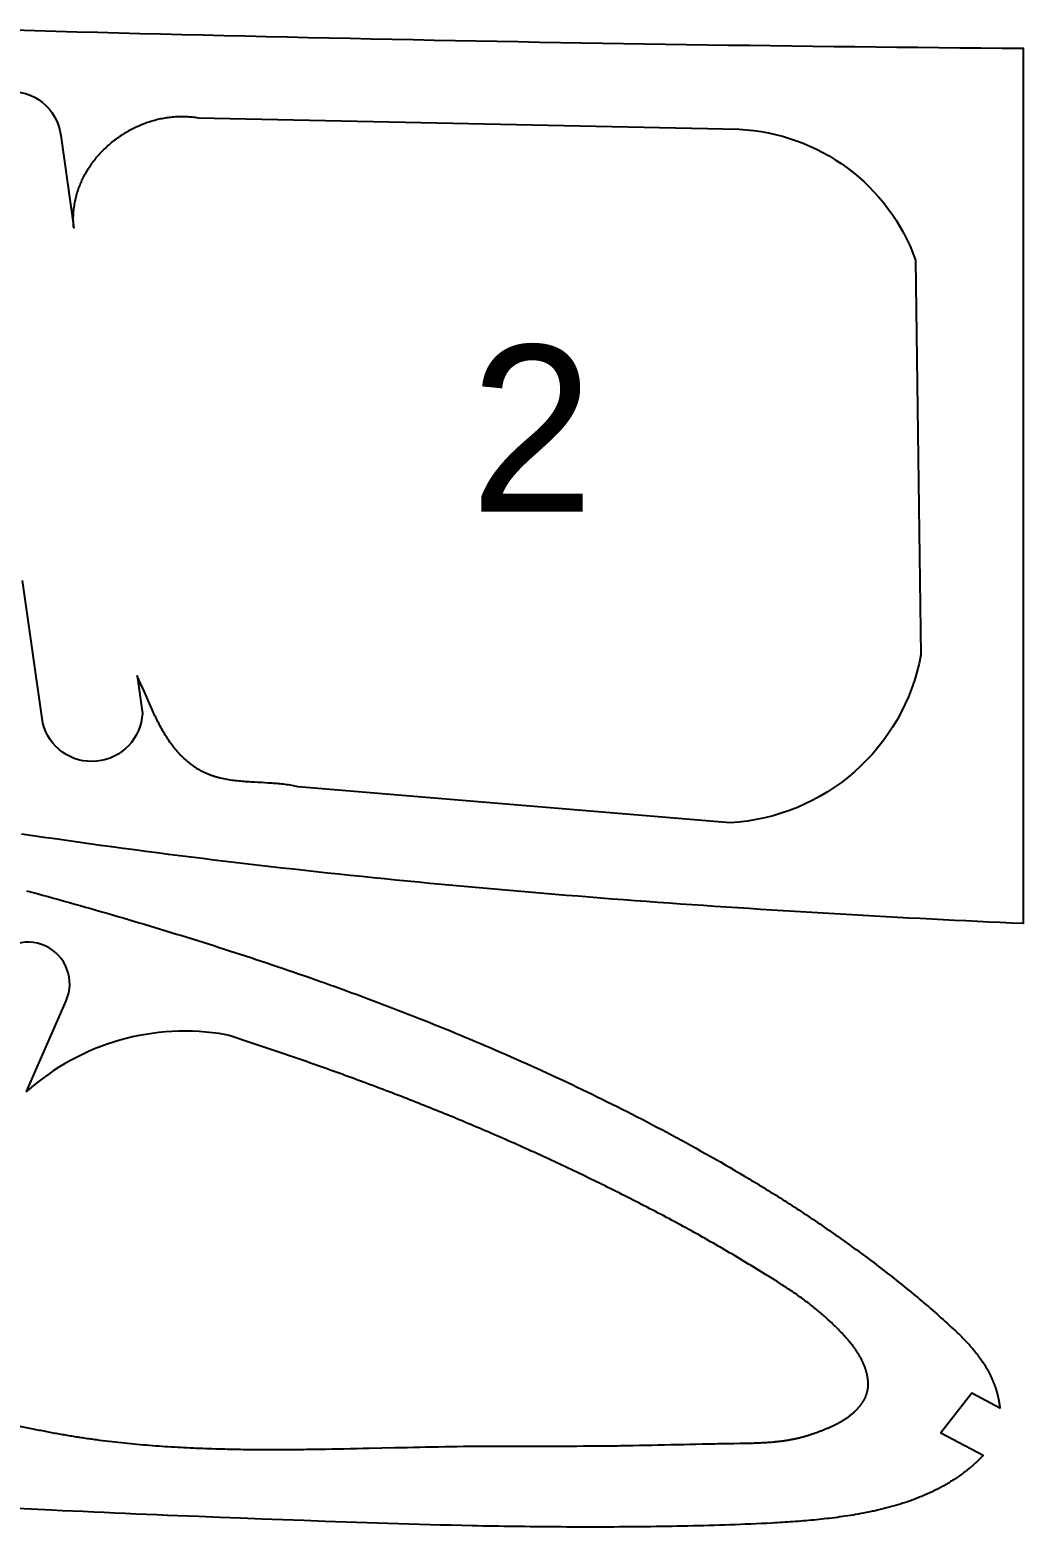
# Model space of a CAD drawing. Header units: millimetres. Extents: x 106 to 1096, y 85 to 181.
# Drawn here: x 542 to 601.7, y 85.9 to 176 of the extents above; entities that cross this region are included whole.
import ezdxf

# ---------------------------------------------------------------- set-up
doc = ezdxf.new("R2010")
doc.units = ezdxf.units.MM
doc.styles.add('样式_4', font='txt', dxfattribs={"height": 10})

msp = doc.modelspace()

# ---------------------------------------------------------------- linework, layer by layer
at = {"color": 40, "linetype": 'Continuous', "lineweight": 25, "true_color": 0xffa600}
for points in [[(541.044, 175.978), (542.308, 175.943), (543.573, 175.908), (544.837, 175.874), (546.101, 175.84), (547.365, 175.807), (548.63, 175.774), (549.894, 175.742), (551.158, 175.71), (552.422, 175.679), (553.686, 175.648), (554.951, 175.618), (556.215, 175.589), (557.479, 175.56), (558.743, 175.531), (560.008, 175.503), (561.272, 175.476), (562.536, 175.449), (563.801, 175.422), (565.065, 175.397), (566.329, 175.371), (567.594, 175.346), (568.858, 175.322), (570.122, 175.298), (571.387, 175.275), (572.651, 175.253), (573.916, 175.23), (575.18, 175.209), (576.445, 175.188), (577.71, 175.167), (578.974, 175.147), (580.239, 175.127), (581.504, 175.108), (582.768, 175.09), (584.033, 175.072), (585.298, 175.054), (586.563, 175.037), (587.828, 175.021), (589.093, 175.005), (590.358, 174.99), (591.623, 174.975), (592.888, 174.961), (594.153, 174.947), (595.418, 174.933), (596.683, 174.921), (597.949, 174.908), (599.214, 174.897), (600.479, 174.885), (601.745, 174.875), (601.745, 122.229), (601.058, 122.261), (600.371, 122.293), (599.684, 122.326), (598.998, 122.359), (598.311, 122.392), (597.624, 122.426), (596.937, 122.461), (596.25, 122.496), (595.564, 122.531), (594.877, 122.567), (594.19, 122.604), (593.504, 122.641), (592.817, 122.679), (592.13, 122.717), (591.444, 122.755), (590.757, 122.795), (590.071, 122.835), (589.384, 122.875), (588.698, 122.916), (588.011, 122.958), (587.325, 123), (586.639, 123.043), (585.952, 123.086), (585.266, 123.131), (584.58, 123.175), (583.894, 123.221), (583.208, 123.267), (582.521, 123.313), (581.835, 123.361), (581.149, 123.409), (580.463, 123.457), (579.778, 123.507), (579.092, 123.557), (578.406, 123.608), (577.72, 123.659), (577.035, 123.711), (576.349, 123.764), (575.663, 123.818), (574.978, 123.872), (574.292, 123.928), (573.607, 123.983), (572.922, 124.04), (572.236, 124.098), (571.551, 124.156), (570.866, 124.215), (570.181, 124.275), (569.496, 124.335), (568.811, 124.397), (568.126, 124.459), (567.441, 124.522), (566.757, 124.586), (566.072, 124.651), (565.388, 124.716), (564.703, 124.783), (564.019, 124.85), (563.334, 124.918), (562.65, 124.987), (561.966, 125.058), (561.282, 125.128), (560.598, 125.2), (559.914, 125.273), (559.231, 125.347), (558.547, 125.422), (557.863, 125.497), (557.18, 125.574), (556.497, 125.651), (555.814, 125.73), (555.131, 125.809), (554.448, 125.89), (553.765, 125.972), (553.082, 126.054), (552.4, 126.138), (551.717, 126.222), (551.035, 126.308), (550.353, 126.395), (549.67, 126.483), (548.989, 126.571), (548.307, 126.661), (547.625, 126.752), (546.944, 126.844), (546.262, 126.937), (545.581, 127.031), (544.9, 127.126), (544.219, 127.223), (543.538, 127.32), (542.858, 127.418), (542.177, 127.518), (541.497, 127.618)], [(541.807, 124.212), (542.13, 124.124), (542.454, 124.035), (542.777, 123.947), (543.1, 123.857), (543.423, 123.768), (543.746, 123.678), (544.069, 123.588), (544.392, 123.497), (544.715, 123.406), (545.037, 123.315), (545.36, 123.223), (545.682, 123.131), (546.005, 123.039), (546.327, 122.946), (546.649, 122.852), (546.971, 122.759), (547.293, 122.665), (547.615, 122.571), (547.936, 122.476), (548.258, 122.381), (548.579, 122.285), (548.901, 122.189), (549.222, 122.093), (549.543, 121.996), (549.864, 121.899), (550.185, 121.802), (550.505, 121.704), (550.826, 121.606), (551.146, 121.507), (551.467, 121.408), (551.787, 121.308), (552.107, 121.208), (552.427, 121.108), (552.747, 121.007), (553.067, 120.906), (553.386, 120.804), (553.706, 120.702), (554.025, 120.599), (554.344, 120.496), (554.663, 120.393), (554.982, 120.289), (555.3, 120.184), (555.619, 120.079), (555.937, 119.973), (556.255, 119.867), (556.573, 119.761), (556.891, 119.654), (557.208, 119.546), (557.525, 119.438), (557.843, 119.329), (558.16, 119.22), (558.477, 119.11), (558.793, 119), (559.11, 118.889), (559.426, 118.777), (559.742, 118.665), (560.058, 118.553), (560.373, 118.44), (560.689, 118.326), (561.004, 118.211), (561.319, 118.097), (561.634, 117.981), (561.948, 117.865), (562.263, 117.748), (562.577, 117.631), (562.891, 117.513), (563.204, 117.394), (563.518, 117.275), (563.831, 117.155), (564.144, 117.034), (564.457, 116.913), (564.769, 116.791), (565.081, 116.669), (565.393, 116.546), (565.705, 116.422), (566.016, 116.298), (566.327, 116.173), (566.638, 116.047), (566.949, 115.921), (567.259, 115.794), (567.57, 115.667), (567.879, 115.538), (568.189, 115.409), (568.498, 115.28), (568.807, 115.15), (569.116, 115.019), (569.425, 114.887), (569.733, 114.755), (570.041, 114.622), (570.348, 114.488), (570.656, 114.354), (570.963, 114.219), (571.269, 114.084), (571.576, 113.947), (571.882, 113.81), (572.188, 113.673), (572.493, 113.534), (572.798, 113.395), (573.103, 113.255), (573.407, 113.115), (573.712, 112.974), (574.016, 112.832), (574.319, 112.689), (574.622, 112.546), (574.925, 112.402), (575.228, 112.257), (575.53, 112.111), (575.831, 111.965), (576.133, 111.818), (576.434, 111.671), (576.735, 111.522), (577.035, 111.373), (577.335, 111.223), (577.635, 111.072), (577.934, 110.921), (578.233, 110.768), (578.531, 110.615), (578.829, 110.462), (579.127, 110.307), (579.424, 110.152), (579.721, 109.996), (580.017, 109.839), (580.313, 109.681), (580.609, 109.523), (580.904, 109.364), (581.199, 109.204), (581.493, 109.043), (581.787, 108.881), (582.08, 108.719), (582.373, 108.555), (582.666, 108.391), (582.958, 108.227), (583.249, 108.061), (583.54, 107.894), (583.831, 107.727), (584.121, 107.558), (584.411, 107.389), (584.7, 107.219), (584.988, 107.048), (585.276, 106.876), (585.42, 106.789), (585.563, 106.703), (585.707, 106.616), (585.85, 106.528), (585.993, 106.441), (586.136, 106.353), (586.279, 106.265), (586.421, 106.177), (586.564, 106.089), (586.706, 106), (586.848, 105.911), (586.99, 105.822), (587.132, 105.733), (587.273, 105.643), (587.415, 105.553), (587.556, 105.462), (587.697, 105.372), (587.838, 105.281), (587.979, 105.19), (588.119, 105.099), (588.26, 105.007), (588.4, 104.915), (588.54, 104.823), (588.68, 104.73), (588.819, 104.637), (588.959, 104.544), (589.098, 104.451), (589.237, 104.357), (589.376, 104.263), (589.514, 104.169), (589.653, 104.074), (589.791, 103.979), (589.929, 103.884), (590.067, 103.789), (590.204, 103.693), (590.342, 103.597), (590.479, 103.501), (590.616, 103.404), (590.753, 103.308), (590.89, 103.21), (591.026, 103.113), (591.162, 103.015), (591.298, 102.917), (591.434, 102.819), (591.57, 102.72), (591.705, 102.622), (591.84, 102.522), (591.975, 102.423), (592.11, 102.323), (592.245, 102.223), (592.379, 102.123), (592.513, 102.022), (592.647, 101.921), (592.781, 101.82), (592.915, 101.719), (593.048, 101.617), (593.181, 101.515), (593.314, 101.413), (593.447, 101.31), (593.579, 101.207), (593.712, 101.104), (593.844, 101.001), (593.976, 100.897), (594.107, 100.793), (594.239, 100.688), (594.37, 100.584), (594.5, 100.479), (594.631, 100.373), (594.761, 100.268), (594.891, 100.162), (595.021, 100.055), (595.151, 99.949), (595.28, 99.842), (595.409, 99.735), (595.537, 99.627), (595.666, 99.519), (595.794, 99.411), (595.921, 99.302), (596.049, 99.193), (596.176, 99.083), (596.302, 98.974), (596.429, 98.864), (596.555, 98.753), (596.68, 98.642), (596.806, 98.531), (596.931, 98.419), (597.055, 98.307), (597.179, 98.195), (597.303, 98.082), (597.427, 97.969), (597.55, 97.855), (597.672, 97.741), (597.733, 97.684), (597.793, 97.626), (597.854, 97.568), (597.914, 97.51), (597.973, 97.451), (598.033, 97.392), (598.092, 97.333), (598.151, 97.274), (598.209, 97.214), (598.268, 97.154), (598.325, 97.093), (598.383, 97.032), (598.44, 96.971), (598.496, 96.909), (598.552, 96.847), (598.608, 96.785), (598.663, 96.721), (598.718, 96.658), (598.772, 96.594), (598.825, 96.529), (598.878, 96.464), (598.931, 96.398), (598.983, 96.332), (599.034, 96.265), (599.084, 96.197), (599.134, 96.129), (599.184, 96.061), (599.233, 95.991), (599.28, 95.921), (599.328, 95.85), (599.374, 95.779), (599.42, 95.707), (599.465, 95.634), (599.509, 95.56), (599.553, 95.485), (599.574, 95.448), (599.596, 95.41), (599.617, 95.372), (599.637, 95.334), (599.658, 95.296), (599.678, 95.257), (599.699, 95.218), (599.718, 95.18), (599.738, 95.14), (599.758, 95.101), (599.777, 95.062), (599.796, 95.022), (599.815, 94.983), (599.833, 94.943), (599.851, 94.903), (599.869, 94.862), (599.887, 94.822), (599.905, 94.782), (599.922, 94.741), (599.939, 94.7), (599.955, 94.659), (599.972, 94.618), (599.988, 94.577), (600.004, 94.536), (600.019, 94.495), (600.035, 94.453), (600.049, 94.412), (600.064, 94.37), (600.078, 94.328), (600.093, 94.287), (600.106, 94.245), (600.12, 94.203), (600.133, 94.161), (600.146, 94.118), (600.158, 94.076), (600.17, 94.034), (600.182, 93.992), (600.193, 93.949), (600.205, 93.907), (600.215, 93.864), (600.226, 93.822), (600.236, 93.779), (600.246, 93.737), (600.255, 93.694), (600.264, 93.651), (600.273, 93.609), (600.281, 93.566), (600.289, 93.523), (600.296, 93.481), (600.304, 93.438), (600.31, 93.395), (600.317, 93.353), (600.323, 93.31), (600.328, 93.267), (600.334, 93.224), (600.338, 93.182), (600.343, 93.139), (600.347, 93.097), (598.662, 93.982), (596.8, 91.598), (599.352, 90.257), (599.324, 90.227), (599.297, 90.197), (599.269, 90.167), (599.242, 90.137), (599.213, 90.107), (599.185, 90.078), (599.128, 90.019), (599.07, 89.961), (599.011, 89.904), (598.951, 89.848), (598.891, 89.791), (598.83, 89.736), (598.768, 89.681), (598.706, 89.627), (598.643, 89.573), (598.58, 89.52), (598.516, 89.468), (598.452, 89.416), (598.387, 89.365), (598.322, 89.314), (598.257, 89.264), (598.191, 89.215), (598.125, 89.166), (598.06, 89.118), (597.993, 89.071), (597.927, 89.024), (597.861, 88.977), (597.794, 88.932), (597.727, 88.886), (597.66, 88.842), (597.592, 88.798), (597.525, 88.754), (597.457, 88.711), (597.389, 88.669), (597.321, 88.627), (597.253, 88.586), (597.184, 88.545), (597.116, 88.505), (597.047, 88.466), (596.978, 88.426), (596.909, 88.388), (596.839, 88.35), (596.77, 88.312), (596.7, 88.275), (596.63, 88.238), (596.56, 88.202), (596.489, 88.167), (596.419, 88.132), (596.348, 88.097), (596.277, 88.063), (596.206, 88.029), (596.135, 87.996), (596.063, 87.963), (595.992, 87.931), (595.92, 87.899), (595.848, 87.867), (595.776, 87.836), (595.703, 87.806), (595.631, 87.776), (595.558, 87.746), (595.485, 87.717), (595.412, 87.688), (595.339, 87.659), (595.266, 87.631), (595.192, 87.603), (595.119, 87.576), (595.045, 87.549), (594.971, 87.523), (594.897, 87.496), (594.822, 87.471), (594.748, 87.445), (594.673, 87.42), (594.598, 87.395), (594.523, 87.371), (594.448, 87.347), (594.373, 87.323), (594.297, 87.3), (594.222, 87.277), (594.146, 87.254), (594.07, 87.232), (593.994, 87.21), (593.918, 87.189), (593.842, 87.167), (593.766, 87.146), (593.69, 87.126), (593.613, 87.105), (593.536, 87.085), (593.46, 87.065), (593.383, 87.046), (593.306, 87.027), (593.229, 87.008), (593.152, 86.99), (593.075, 86.971), (592.997, 86.953), (592.92, 86.936), (592.843, 86.918), (592.765, 86.901), (592.688, 86.884), (592.61, 86.868), (592.532, 86.852), (592.454, 86.835), (592.299, 86.804), (592.143, 86.774), (591.987, 86.745), (591.831, 86.716), (591.674, 86.689), (591.518, 86.662), (591.361, 86.637), (591.205, 86.612), (591.048, 86.588), (590.891, 86.565), (590.734, 86.543), (590.578, 86.521), (590.421, 86.5), (590.264, 86.48), (590.107, 86.461), (589.949, 86.443), (589.792, 86.425), (589.635, 86.407), (589.478, 86.391), (589.32, 86.375), (589.163, 86.359), (589.005, 86.344), (588.848, 86.33), (588.69, 86.316), (588.533, 86.303), (588.375, 86.29), (588.217, 86.278), (588.06, 86.266), (587.902, 86.255), (587.744, 86.244), (587.586, 86.234), (587.428, 86.223), (587.27, 86.214), (587.113, 86.204), (586.955, 86.195), (586.797, 86.186), (586.639, 86.177), (586.323, 86.161), (586.007, 86.145), (585.691, 86.131), (585.375, 86.116), (585.059, 86.103), (584.743, 86.09), (584.427, 86.078), (584.11, 86.066), (583.794, 86.055), (583.478, 86.045), (583.162, 86.035), (582.846, 86.026), (582.53, 86.018), (582.213, 86.01), (581.897, 86.002), (581.581, 85.995), (581.265, 85.989), (580.948, 85.982), (580.632, 85.977), (580.316, 85.972), (580, 85.967), (579.683, 85.963), (579.367, 85.959), (579.051, 85.955), (578.734, 85.952), (578.418, 85.949), (578.102, 85.947), (577.785, 85.945), (577.469, 85.943), (577.153, 85.941), (576.837, 85.94), (576.52, 85.939), (576.204, 85.938), (575.888, 85.938), (575.571, 85.938), (575.255, 85.938), (574.939, 85.939), (574.622, 85.94), (574.306, 85.941), (573.99, 85.943), (573.673, 85.944), (573.357, 85.947), (573.041, 85.949), (572.725, 85.952), (572.408, 85.955), (572.092, 85.958), (571.776, 85.962), (571.459, 85.965), (571.143, 85.97), (570.827, 85.974), (570.511, 85.979), (570.194, 85.984), (569.878, 85.989), (569.562, 85.995), (569.246, 86.001), (568.929, 86.007), (568.613, 86.013), (567.981, 86.027), (567.348, 86.042), (566.716, 86.057), (566.083, 86.074), (565.451, 86.091), (564.819, 86.109), (564.186, 86.128), (563.554, 86.148), (562.922, 86.168), (562.29, 86.189), (561.657, 86.211), (561.025, 86.232), (560.393, 86.255), (559.761, 86.277), (558.496, 86.323), (557.232, 86.37), (555.967, 86.418), (554.703, 86.466), (553.439, 86.515), (552.175, 86.565), (551.543, 86.591), (550.91, 86.617), (550.278, 86.643), (549.646, 86.669), (549.014, 86.696), (548.382, 86.723), (547.75, 86.75), (547.118, 86.778), (546.486, 86.806), (545.854, 86.835), (545.223, 86.864), (544.591, 86.893), (543.959, 86.923), (543.327, 86.952), (542.063, 87.013), (540.799, 87.074)]]:
    msp.add_lwpolyline(points, dxfattribs=at)
for points in [[(537.87, 169.053, -0.97632), (543.863, 169.636), (544.648, 164.078), (544.639, 164.169), (544.632, 164.261), (544.627, 164.352), (544.623, 164.442), (544.621, 164.533), (544.621, 164.623), (544.622, 164.714), (544.624, 164.803), (544.628, 164.893), (544.634, 164.982), (544.641, 165.071), (544.649, 165.16), (544.659, 165.248), (544.67, 165.336), (544.683, 165.424), (544.697, 165.511), (544.713, 165.598), (544.73, 165.685), (544.748, 165.771), (544.768, 165.857), (544.789, 165.942), (544.812, 166.027), (544.835, 166.112), (544.86, 166.196), (544.887, 166.28), (544.915, 166.363), (544.943, 166.446), (544.974, 166.528), (545.005, 166.61), (545.038, 166.692), (545.072, 166.772), (545.107, 166.853), (545.143, 166.933), (545.181, 167.012), (545.219, 167.091), (545.259, 167.169), (545.3, 167.247), (545.342, 167.324), (545.386, 167.401), (545.43, 167.476), (545.475, 167.552), (545.522, 167.627), (545.57, 167.701), (545.618, 167.774), (545.668, 167.847), (545.719, 167.919), (545.77, 167.991), (545.823, 168.062), (545.877, 168.132), (545.931, 168.202), (545.987, 168.271), (546.044, 168.339), (546.101, 168.406), (546.16, 168.473), (546.219, 168.539), (546.279, 168.604), (546.34, 168.668), (546.403, 168.732), (546.465, 168.795), (546.529, 168.857), (546.594, 168.918), (546.659, 168.979), (546.725, 169.039), (546.792, 169.098), (546.86, 169.156), (546.928, 169.213), (546.998, 169.269), (547.068, 169.325), (547.138, 169.379), (547.21, 169.433), (547.282, 169.486), (547.355, 169.538), (547.428, 169.589), (547.502, 169.639), (547.577, 169.688), (547.653, 169.736), (547.729, 169.784), (547.805, 169.83), (547.883, 169.875), (547.961, 169.919), (548.039, 169.963), (548.118, 170.005), (548.197, 170.046), (548.277, 170.087), (548.358, 170.126), (548.439, 170.164), (548.521, 170.201), (548.603, 170.237), (548.685, 170.272), (548.768, 170.306), (548.852, 170.339), (548.935, 170.371), (549.02, 170.402), (549.104, 170.431), (549.189, 170.46), (549.275, 170.487), (549.36, 170.513), (549.446, 170.538), (549.533, 170.561), (549.62, 170.584), (549.707, 170.605), (549.794, 170.626), (549.882, 170.644), (549.969, 170.662), (550.058, 170.679), (550.146, 170.694), (550.235, 170.708), (550.323, 170.721), (550.412, 170.732), (550.502, 170.742), (550.591, 170.751), (550.681, 170.759), (550.77, 170.765), (550.86, 170.77), (550.95, 170.774), (551.04, 170.776), (551.131, 170.777), (551.221, 170.776), (551.311, 170.775), (551.402, 170.771), (551.492, 170.767), (551.582, 170.761), (551.673, 170.753), (551.763, 170.745), (551.854, 170.734), (551.944, 170.723), (552.035, 170.71), (552.125, 170.695), (584.66, 170.001, -0.304246), (595.279, 162.139), (595.6, 138.389, -0.345201), (584.121, 128.294), (558.143, 130.463), (558.048, 130.485), (557.952, 130.505), (557.856, 130.524), (557.759, 130.541), (557.661, 130.558), (557.563, 130.573), (557.464, 130.587), (557.364, 130.6), (557.264, 130.612), (557.164, 130.623), (557.063, 130.633), (556.962, 130.643), (556.861, 130.652), (556.759, 130.66), (556.657, 130.667), (556.554, 130.674), (556.451, 130.681), (556.348, 130.687), (556.142, 130.699), (555.934, 130.71), (555.727, 130.72), (555.519, 130.731), (555.311, 130.743), (555.208, 130.75), (555.104, 130.756), (555.001, 130.764), (554.897, 130.772), (554.794, 130.78), (554.691, 130.789), (554.589, 130.799), (554.486, 130.81), (554.384, 130.821), (554.283, 130.833), (554.181, 130.847), (554.08, 130.861), (553.98, 130.877), (553.88, 130.894), (553.78, 130.912), (553.681, 130.932), (553.582, 130.952), (553.484, 130.975), (553.436, 130.986), (553.387, 130.999), (553.338, 131.011), (553.29, 131.024), (553.242, 131.037), (553.194, 131.051), (553.146, 131.065), (553.098, 131.08), (553.051, 131.095), (553.004, 131.11), (552.957, 131.126), (552.91, 131.143), (552.863, 131.16), (552.816, 131.177), (552.77, 131.195), (552.724, 131.214), (552.678, 131.233), (552.632, 131.252), (552.587, 131.272), (552.541, 131.293), (552.496, 131.314), (552.452, 131.336), (552.407, 131.358), (552.363, 131.381), (552.318, 131.404), (552.274, 131.428), (552.231, 131.452), (552.187, 131.477), (552.144, 131.503), (552.101, 131.529), (552.058, 131.555), (552.016, 131.583), (551.974, 131.61), (551.932, 131.638), (551.89, 131.667), (551.849, 131.696), (551.807, 131.725), (551.767, 131.755), (551.726, 131.786), (551.685, 131.817), (551.645, 131.848), (551.606, 131.88), (551.566, 131.912), (551.527, 131.944), (551.488, 131.977), (551.449, 132.011), (551.41, 132.044), (551.372, 132.079), (551.334, 132.113), (551.297, 132.148), (551.26, 132.183), (551.223, 132.219), (551.186, 132.254), (551.15, 132.291), (551.113, 132.327), (551.078, 132.364), (551.042, 132.401), (551.007, 132.438), (550.972, 132.476), (550.938, 132.514), (550.87, 132.591), (550.803, 132.668), (550.737, 132.747), (550.673, 132.826), (550.61, 132.907), (550.549, 132.988), (550.488, 133.069), (550.429, 133.152), (550.371, 133.235), (550.315, 133.319), (550.259, 133.403), (550.205, 133.488), (550.151, 133.574), (550.099, 133.66), (550.047, 133.747), (549.997, 133.834), (549.947, 133.922), (549.898, 134.01), (549.85, 134.099), (549.803, 134.188), (549.756, 134.278), (549.71, 134.368), (549.665, 134.458), (549.62, 134.549), (549.576, 134.639), (549.533, 134.731), (549.49, 134.822), (549.447, 134.914), (549.363, 135.098), (549.28, 135.283), (549.198, 135.468), (549.117, 135.654), (548.956, 136.025), (548.875, 136.21), (548.793, 136.395), (548.711, 136.579), (548.669, 136.671), (548.627, 136.763), (548.585, 136.854), (548.542, 136.945), (548.499, 137.036), (548.455, 137.126), (548.773, 134.877, -0.86459), (542.78, 134.294), (541.57, 142.863)], [(535.825, 98.387, 0.344207), (542.096, 91.872), (542.188, 91.852), (542.281, 91.833), (542.374, 91.813), (542.467, 91.794), (542.56, 91.775), (542.653, 91.756), (542.746, 91.737), (542.839, 91.719), (542.932, 91.7), (543.025, 91.682), (543.118, 91.664), (543.211, 91.646), (543.304, 91.629), (543.397, 91.611), (543.49, 91.594), (543.584, 91.577), (543.677, 91.56), (543.77, 91.544), (543.863, 91.527), (543.956, 91.511), (544.05, 91.495), (544.143, 91.479), (544.236, 91.463), (544.329, 91.448), (544.423, 91.432), (544.516, 91.417), (544.61, 91.402), (544.703, 91.387), (544.796, 91.372), (544.89, 91.358), (544.983, 91.344), (545.077, 91.329), (545.17, 91.315), (545.264, 91.301), (545.357, 91.288), (545.451, 91.274), (545.544, 91.261), (545.638, 91.248), (545.731, 91.235), (545.825, 91.222), (545.919, 91.209), (546.012, 91.197), (546.106, 91.184), (546.2, 91.172), (546.387, 91.148), (546.574, 91.125), (546.762, 91.102), (546.949, 91.08), (547.137, 91.058), (547.325, 91.038), (547.512, 91.017), (547.7, 90.998), (547.888, 90.978), (548.076, 90.96), (548.264, 90.942), (548.452, 90.925), (548.64, 90.908), (548.828, 90.891), (549.016, 90.875), (549.204, 90.86), (549.393, 90.845), (549.581, 90.831), (549.769, 90.817), (549.958, 90.804), (550.146, 90.792), (550.334, 90.779), (550.523, 90.767), (550.711, 90.756), (550.9, 90.745), (551.089, 90.735), (551.277, 90.725), (551.466, 90.716), (551.655, 90.706), (551.843, 90.698), (552.032, 90.69), (552.221, 90.682), (552.41, 90.675), (552.599, 90.668), (552.787, 90.661), (552.976, 90.655), (553.165, 90.649), (553.354, 90.643), (553.543, 90.638), (553.732, 90.634), (553.921, 90.629), (554.11, 90.625), (554.299, 90.622), (554.488, 90.618), (554.677, 90.615), (554.866, 90.612), (555.055, 90.61), (555.245, 90.608), (555.434, 90.606), (555.623, 90.605), (555.812, 90.603), (556.001, 90.602), (556.19, 90.602), (556.379, 90.601), (556.568, 90.601), (556.758, 90.601), (556.947, 90.601), (557.136, 90.602), (557.325, 90.603), (557.514, 90.604), (557.703, 90.605), (557.892, 90.606), (558.082, 90.608), (558.271, 90.609), (558.46, 90.611), (558.649, 90.613), (559.027, 90.618), (559.405, 90.623), (559.783, 90.629), (560.161, 90.635), (560.539, 90.642), (560.917, 90.649), (561.295, 90.657), (561.673, 90.665), (562.051, 90.673), (562.428, 90.681), (563.184, 90.698), (563.939, 90.715), (564.695, 90.732), (565.073, 90.741), (565.45, 90.749), (565.828, 90.756), (566.206, 90.764), (566.584, 90.771), (566.961, 90.778), (567.339, 90.784), (567.717, 90.79), (568.095, 90.795), (568.284, 90.797), (568.473, 90.799), (568.662, 90.801), (568.851, 90.803), (569.04, 90.805), (569.229, 90.806), (569.418, 90.808), (569.607, 90.809), (569.985, 90.811), (570.363, 90.812), (570.742, 90.813), (571.12, 90.813), (571.498, 90.813), (571.876, 90.813), (572.254, 90.813), (573.011, 90.812), (573.767, 90.812), (574.145, 90.812), (574.522, 90.812), (574.9, 90.813), (575.278, 90.814), (575.655, 90.816), (575.844, 90.817), (576.033, 90.818), (576.222, 90.819), (576.41, 90.821), (576.599, 90.823), (576.787, 90.825), (576.976, 90.827), (577.165, 90.829), (577.353, 90.832), (577.542, 90.835), (577.73, 90.837), (577.918, 90.841), (578.295, 90.847), (578.672, 90.854), (579.049, 90.862), (579.426, 90.87), (579.803, 90.879), (580.18, 90.887), (580.557, 90.896), (580.935, 90.904), (581.312, 90.913), (581.69, 90.922), (582.068, 90.93), (582.447, 90.938), (582.826, 90.946), (583.015, 90.949), (583.205, 90.953), (583.395, 90.956), (583.584, 90.959), (583.774, 90.963), (583.964, 90.965), (584.155, 90.968), (584.345, 90.971), (584.726, 90.976), (584.916, 90.979), (585.107, 90.982), (585.202, 90.984), (585.297, 90.986), (585.392, 90.989), (585.488, 90.992), (585.583, 90.995), (585.678, 90.998), (585.773, 91.001), (585.868, 91.005), (585.962, 91.01), (586.057, 91.014), (586.152, 91.02), (586.247, 91.025), (586.341, 91.031), (586.436, 91.038), (586.53, 91.045), (586.624, 91.053), (586.719, 91.061), (586.813, 91.07), (586.86, 91.075), (586.907, 91.079), (586.953, 91.084), (587, 91.09), (587.047, 91.095), (587.094, 91.1), (587.141, 91.106), (587.188, 91.112), (587.234, 91.118), (587.281, 91.124), (587.328, 91.131), (587.374, 91.137), (587.421, 91.144), (587.468, 91.151), (587.514, 91.158), (587.561, 91.166), (587.607, 91.173), (587.653, 91.181), (587.7, 91.189), (587.746, 91.197), (587.792, 91.206), (587.839, 91.215), (587.885, 91.223), (587.931, 91.233), (587.977, 91.242), (588.023, 91.252), (588.069, 91.261), (588.115, 91.272), (588.161, 91.282), (588.207, 91.292), (588.252, 91.303), (588.298, 91.314), (588.344, 91.326), (588.39, 91.337), (588.435, 91.349), (588.481, 91.361), (588.526, 91.374), (588.572, 91.386), (588.617, 91.399), (588.662, 91.412), (588.708, 91.425), (588.753, 91.439), (588.798, 91.453), (588.843, 91.467), (588.888, 91.481), (588.933, 91.495), (588.978, 91.51), (589.023, 91.525), (589.068, 91.54), (589.113, 91.555), (589.158, 91.57), (589.202, 91.586), (589.247, 91.602), (589.292, 91.618), (589.336, 91.634), (589.381, 91.65), (589.425, 91.666), (589.469, 91.683), (589.514, 91.7), (589.558, 91.717), (589.602, 91.734), (589.646, 91.751), (589.734, 91.786), (589.822, 91.822), (589.909, 91.858), (589.953, 91.876), (589.997, 91.894), (590.04, 91.913), (590.084, 91.932), (590.127, 91.951), (590.17, 91.97), (590.213, 91.989), (590.256, 92.009), (590.299, 92.029), (590.342, 92.049), (590.385, 92.069), (590.427, 92.09), (590.469, 92.111), (590.512, 92.132), (590.554, 92.153), (590.596, 92.175), (590.637, 92.197), (590.679, 92.22), (590.72, 92.242), (590.762, 92.265), (590.803, 92.289), (590.844, 92.313), (590.884, 92.337), (590.925, 92.361), (590.965, 92.386), (591.005, 92.411), (591.045, 92.437), (591.085, 92.463), (591.124, 92.49), (591.163, 92.517), (591.202, 92.544), (591.241, 92.572), (591.279, 92.601), (591.318, 92.63), (591.356, 92.659), (591.393, 92.689), (591.431, 92.719), (591.468, 92.75), (591.505, 92.782), (591.541, 92.814), (591.577, 92.846), (591.613, 92.879), (591.631, 92.896), (591.649, 92.912), (591.666, 92.929), (591.684, 92.946), (591.701, 92.964), (591.718, 92.981), (591.735, 92.998), (591.752, 93.016), (591.769, 93.033), (591.786, 93.051), (591.802, 93.069), (591.819, 93.087), (591.835, 93.105), (591.851, 93.123), (591.867, 93.142), (591.883, 93.16), (591.899, 93.179), (591.914, 93.197), (591.93, 93.216), (591.945, 93.235), (591.96, 93.254), (591.975, 93.273), (591.989, 93.292), (592.004, 93.312), (592.018, 93.331), (592.032, 93.351), (592.046, 93.37), (592.06, 93.39), (592.074, 93.41), (592.087, 93.43), (592.1, 93.45), (592.113, 93.47), (592.126, 93.49), (592.138, 93.51), (592.151, 93.531), (592.163, 93.551), (592.174, 93.572), (592.186, 93.593), (592.197, 93.614), (592.209, 93.634), (592.219, 93.655), (592.23, 93.677), (592.241, 93.698), (592.251, 93.719), (592.261, 93.74), (592.27, 93.762), (592.28, 93.783), (592.289, 93.805), (592.298, 93.827), (592.306, 93.848), (592.315, 93.87), (592.323, 93.892), (592.33, 93.914), (592.338, 93.936), (592.345, 93.959), (592.352, 93.981), (592.358, 94.003), (592.365, 94.026), (592.371, 94.048), (592.376, 94.071), (592.382, 94.093), (592.387, 94.116), (592.392, 94.139), (592.396, 94.162), (592.4, 94.185), (592.404, 94.208), (592.408, 94.231), (592.411, 94.254), (592.414, 94.277), (592.417, 94.3), (592.42, 94.324), (592.422, 94.347), (592.424, 94.37), (592.425, 94.394), (592.427, 94.417), (592.428, 94.441), (592.429, 94.464), (592.43, 94.488), (592.43, 94.512), (592.43, 94.535), (592.43, 94.559), (592.43, 94.583), (592.429, 94.606), (592.428, 94.63), (592.427, 94.654), (592.426, 94.678), (592.424, 94.702), (592.423, 94.726), (592.421, 94.749), (592.418, 94.773), (592.416, 94.797), (592.413, 94.821), (592.41, 94.845), (592.407, 94.869), (592.404, 94.893), (592.4, 94.917), (592.397, 94.941), (592.393, 94.965), (592.388, 94.989), (592.384, 95.013), (592.38, 95.036), (592.375, 95.06), (592.37, 95.084), (592.365, 95.108), (592.359, 95.132), (592.354, 95.156), (592.348, 95.179), (592.342, 95.203), (592.336, 95.227), (592.33, 95.251), (592.323, 95.274), (592.317, 95.298), (592.31, 95.322), (592.303, 95.345), (592.296, 95.369), (592.288, 95.392), (592.281, 95.416), (592.273, 95.439), (592.266, 95.463), (592.258, 95.486), (592.241, 95.532), (592.224, 95.579), (592.207, 95.625), (592.189, 95.67), (592.17, 95.716), (592.151, 95.761), (592.132, 95.806), (592.112, 95.851), (592.091, 95.895), (592.071, 95.939), (592.049, 95.982), (592.027, 96.026), (592.005, 96.068), (591.983, 96.111), (591.96, 96.153), (591.937, 96.195), (591.913, 96.237), (591.889, 96.278), (591.864, 96.319), (591.84, 96.36), (591.815, 96.4), (591.789, 96.44), (591.763, 96.48), (591.737, 96.52), (591.711, 96.559), (591.684, 96.598), (591.657, 96.637), (591.63, 96.676), (591.602, 96.714), (591.574, 96.752), (591.546, 96.79), (591.517, 96.828), (591.489, 96.865), (591.46, 96.902), (591.43, 96.939), (591.401, 96.976), (591.371, 97.013), (591.341, 97.049), (591.311, 97.085), (591.281, 97.122), (591.25, 97.157), (591.219, 97.193), (591.189, 97.229), (591.157, 97.264), (591.126, 97.3), (591.095, 97.335), (591.063, 97.37), (591.031, 97.405), (591, 97.439), (590.968, 97.474), (590.903, 97.543), (590.838, 97.612), (590.773, 97.68), (590.707, 97.748), (590.641, 97.816), (590.575, 97.883), (590.508, 97.95), (590.441, 98.016), (590.373, 98.082), (590.305, 98.148), (590.237, 98.214), (590.168, 98.279), (590.099, 98.343), (590.03, 98.407), (589.96, 98.471), (589.89, 98.535), (589.819, 98.598), (589.749, 98.66), (589.677, 98.723), (589.606, 98.784), (589.534, 98.846), (589.462, 98.907), (589.389, 98.967), (589.316, 99.027), (589.243, 99.087), (589.169, 99.146), (589.095, 99.205), (589.021, 99.263), (588.947, 99.321), (588.872, 99.379), (588.797, 99.436), (588.721, 99.493), (588.646, 99.55), (588.57, 99.606), (588.493, 99.661), (588.417, 99.717), (588.34, 99.772), (588.263, 99.827), (588.186, 99.881), (588.109, 99.936), (588.031, 99.99), (587.953, 100.043), (587.875, 100.097), (587.797, 100.15), (587.719, 100.202), (587.64, 100.255), (587.561, 100.307), (587.482, 100.36), (587.403, 100.411), (587.324, 100.463), (587.245, 100.515), (587.165, 100.566), (587.085, 100.617), (587.006, 100.668), (586.926, 100.719), (586.846, 100.769), (586.766, 100.82), (586.685, 100.87), (586.525, 100.97), (586.364, 101.07), (586.203, 101.169), (586.041, 101.268), (585.88, 101.367), (585.718, 101.465), (585.557, 101.564), (585.395, 101.662), (585.233, 101.759), (585.071, 101.857), (584.909, 101.954), (584.747, 102.051), (584.584, 102.148), (584.422, 102.245), (584.259, 102.341), (584.097, 102.437), (583.934, 102.532), (583.771, 102.628), (583.607, 102.723), (583.444, 102.817), (583.281, 102.912), (583.117, 103.006), (582.953, 103.1), (582.789, 103.193), (582.625, 103.287), (582.46, 103.379), (582.295, 103.472), (582.131, 103.564), (581.966, 103.656), (581.8, 103.747), (581.635, 103.839), (581.469, 103.93), (581.303, 104.02), (581.137, 104.11), (580.971, 104.2), (580.805, 104.29), (580.639, 104.38), (580.472, 104.469), (580.305, 104.558), (580.138, 104.646), (579.971, 104.734), (579.804, 104.822), (579.636, 104.91), (579.469, 104.998), (579.301, 105.085), (579.133, 105.172), (578.966, 105.259), (578.798, 105.346), (578.629, 105.432), (578.461, 105.518), (578.293, 105.604), (578.124, 105.69), (577.956, 105.775), (577.787, 105.86), (577.618, 105.945), (577.449, 106.03), (577.28, 106.115), (577.111, 106.199), (576.942, 106.283), (576.773, 106.367), (576.603, 106.451), (576.434, 106.535), (576.264, 106.618), (576.094, 106.701), (575.924, 106.784), (575.754, 106.867), (575.584, 106.949), (575.414, 107.032), (575.244, 107.114), (575.074, 107.196), (574.903, 107.277), (574.733, 107.359), (574.562, 107.44), (574.391, 107.521), (574.22, 107.602), (574.05, 107.682), (573.878, 107.763), (573.707, 107.843), (573.536, 107.923), (573.365, 108.002), (573.193, 108.082), (573.022, 108.161), (572.85, 108.24), (572.678, 108.319), (572.506, 108.397), (572.335, 108.476), (572.162, 108.554), (571.99, 108.632), (571.818, 108.71), (571.646, 108.787), (571.473, 108.864), (571.301, 108.941), (571.128, 109.018), (570.955, 109.095), (570.782, 109.171), (570.61, 109.247), (570.436, 109.323), (570.263, 109.399), (570.09, 109.474), (569.917, 109.55), (569.743, 109.625), (569.57, 109.7), (569.396, 109.774), (569.222, 109.848), (569.049, 109.923), (568.875, 109.996), (568.701, 110.07), (568.527, 110.144), (568.352, 110.217), (568.178, 110.29), (568.004, 110.363), (567.829, 110.435), (567.655, 110.508), (567.48, 110.58), (567.305, 110.652), (567.13, 110.723), (566.955, 110.795), (566.78, 110.866), (566.605, 110.937), (566.43, 111.008), (566.255, 111.079), (566.08, 111.149), (565.904, 111.22), (565.729, 111.29), (565.553, 111.359), (565.377, 111.429), (565.201, 111.498), (565.026, 111.568), (564.85, 111.637), (564.674, 111.706), (564.498, 111.774), (564.321, 111.843), (564.145, 111.911), (563.969, 111.979), (563.792, 112.047), (563.616, 112.114), (563.439, 112.182), (563.263, 112.249), (563.086, 112.316), (562.909, 112.383), (562.732, 112.449), (562.555, 112.516), (562.378, 112.582), (562.201, 112.648), (562.024, 112.714), (561.847, 112.779), (561.67, 112.845), (561.492, 112.91), (561.315, 112.975), (561.137, 113.04), (560.96, 113.105), (560.782, 113.169), (560.604, 113.234), (560.426, 113.298), (560.249, 113.362), (560.071, 113.426), (559.893, 113.489), (559.715, 113.553), (559.537, 113.616), (559.358, 113.679), (559.18, 113.742), (559.002, 113.805), (558.824, 113.867), (558.645, 113.93), (558.467, 113.992), (558.288, 114.054), (558.11, 114.116), (557.931, 114.177), (557.752, 114.239), (557.574, 114.3), (557.395, 114.361), (557.216, 114.422), (557.037, 114.483), (556.858, 114.544), (556.679, 114.604), (556.5, 114.665), (556.321, 114.725), (556.142, 114.785), (555.962, 114.845), (555.783, 114.904), (555.604, 114.964), (555.424, 115.023), (555.245, 115.082), (555.065, 115.141), (554.886, 115.2), (554.706, 115.259), (554.527, 115.317), (554.347, 115.376), (554.167, 115.434), (553.987, 115.492), (553.808, 115.55, 0.229799), (541.806, 112.124), (544.187, 117.593, 0.993547), (539.634, 119.659)]]:
    msp.add_lwpolyline(points, format="xyb", dxfattribs=at)

# ---------------------------------------------------------------- texts
at = {"color": 40, "true_color": 0xffa600, "insert": (548.485, 157.012), "char_height": 10, "width": 33.77936, "attachment_point": 1, "style": '样式_4'}
msp.add_mtext('\\pxt0,2,6;^I2', dxfattribs=at)

doc.saveas('drawing.dxf')
